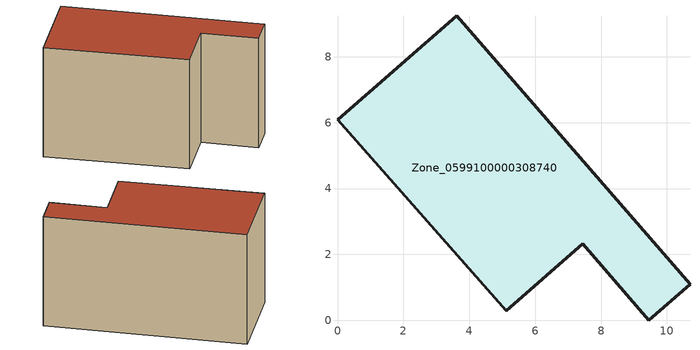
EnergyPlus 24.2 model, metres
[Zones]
Zone_0599100000308740
 floor ground (C_G): 0,6.09 3.62,9.25 10.7,1.1 9.45,0 7.44,2.32 5.12,0.29 z0
 wall outside (C_F): 3.62,9.25 0,6.09 5.12,0.29 7.44,2.32 9.45,0 10.7,1.1 3.62,9.25 z0:6.37
 roof outside (C_R): 10.7,1.1 3.62,9.25 0,6.09 5.12,0.29 7.44,2.32 9.45,0 z6.37
[BUILDING]
Pand.0599100000308740: North Axis=0; Terrain=City; Loads Convergence Tolerance Value=0.04; Temperature Convergence Tolerance Value=0.4; Solar Distribution=FullExterior; Maximum Number of Warmup Days=25; Minimum Number of Warmup Days=1
[Site:Location]
Rotterdam.The.Hague.AP_ZH_NLD Design_Conditions: Latitude=51.96; Longitude=4.45; Time Zone=1; Elevation=-4.5
[SITE:GROUNDTEMPERATURE:BUILDINGSURFACE]
18, 18, 18, 18, 18, 18, 18, 18, 18, 18, 18, 18
[MATERIAL] Thermal Absorptance=0.9; Solar Absorptance=0.7; Visible Absorptance=0.7
Name | Roughness | Thickness | Conductivity | Density | Specific Heat
G.TC.1946 | MediumSmooth | 0.15 | 1 | 540 | 1210
F.TC.1946 | Rough | 0.3 | 0.857143 | 1920 | 840
R.TC.1946 | MediumRough | 0.2 | 0.909091 | 1500 | 1000
[CONSTRUCTION]
C_G: G.TC.1946
C_F: F.TC.1946
C_R: R.TC.1946
[ZONE]
Zone_0599100000308740: Type=1; Multiplier=1; Ceiling Height=Autocalculate; Volume=Autocalculate; Floor Area=autocalculate; Part of Total Floor Area=Yes
[ZONEINFILTRATION:DESIGNFLOWRATE]
Infil_Zone_0599100000308740: Zone or ZoneList or Space or SpaceList=Zone_0599100000308740; Schedule=AlwaysOn; Design Flow Rate Calculation Method=Flow/Area; Flow Rate per Floor Area=0.003; Constant Term Coefficient=1; Temperature Term Coefficient=0; Velocity Term Coefficient=0; Velocity Squared Term Coefficient=0
[HVACTEMPLATE:ZONE:IDEALLOADSAIRSYSTEM]
Zone_0599100000308740: Maximum Heating Supply Air Temperature=50; Minimum Cooling Supply Air Temperature=13; Maximum Heating Supply Air Humidity Ratio=0.0156; Minimum Cooling Supply Air Humidity Ratio=0.0077; Heating Limit=NoLimit; Cooling Limit=NoLimit; Dehumidification Control Type=ConstantSensibleHeatRatio; Cooling Sensible Heat Ratio=0.7; Dehumidification Setpoint=60; Humidification Control Type=None; Humidification Setpoint=30; Outdoor Air Method=None; Outdoor Air Flow Rate per Person=0.00944; Outdoor Air Flow Rate per Zone Floor Area=0; Outdoor Air Flow Rate per Zone=0; Demand Controlled Ventilation Type=None; Outdoor Air Economizer Type=NoEconomizer; Heat Recovery Type=None; Sensible Heat Recovery Effectiveness=0.7; Latent Heat Recovery Effectiveness=0.65
[ZONECONTROL:THERMOSTAT]
ThermostatControl_Zone_0599100000308740: Zone or ZoneList=Zone_0599100000308740; Control Type Schedule=DualSetpointControlType; Control 1=Thermostat_Zone_0599100000308740; Temperature Difference Between Cutout And Setpoint=0
[THERMOSTATSETPOINT:DUALSETPOINT]
Thermostat_Zone_0599100000308740: Heating Setpoint Temperature Schedule=HeatingSetpoint_Zone_0599100000308740; Cooling Setpoint Temperature Schedule=CoolingSetpoint_Zone_0599100000308740
[SCHEDULE:COMPACT]
HeatingSetpoint_Zone_0599100000308740: Through: 12/31, For: AllDays, Until: 24:00, 21
CoolingSetpoint_Zone_0599100000308740: Through: 12/31, For: AllDays, Until: 24:00, 24
DualSetpointControlType: Through: 12/31, For: AllDays, Until: 24:00, 4
AlwaysOn: Through: 12/31, For: AllDays, Until: 24:00, 1
